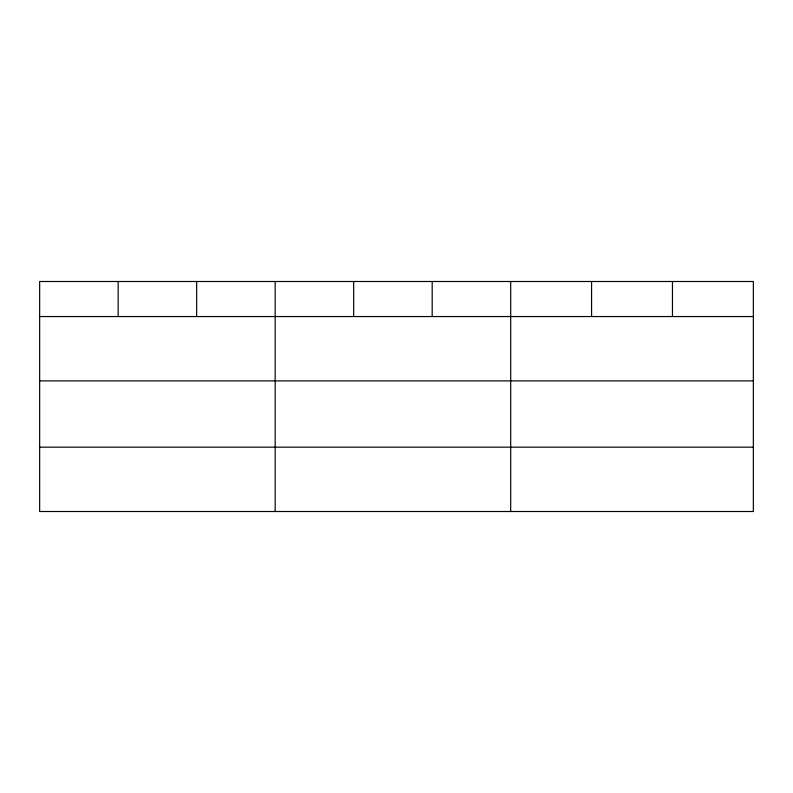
<?xml version="1.0" encoding="UTF-8"?>
<svg xmlns="http://www.w3.org/2000/svg" width="793" height="793" viewBox="0 0 793 793"><rect width="100%" height="100%" fill="white"/><g stroke="black" fill="none" stroke-linecap="round" stroke-linejoin="round"><path stroke-width="1.19" d="M753.35 380.888L753.35 281.495L39.65 281.495L39.65 511.505L753.35 511.505L753.35 380.888L39.65 380.888M39.65 316.546L753.35 316.546M39.65 447.173L753.35 447.173M672.464 281.495L672.464 316.546M591.578 281.495L591.578 316.546M510.692 281.495L510.692 511.505M432.185 281.495L432.185 316.546M353.678 281.495L353.678 316.546M275.171 281.495L275.171 511.505M196.664 281.495L196.664 316.546M118.157 281.495L118.157 316.546"/></g></svg>
